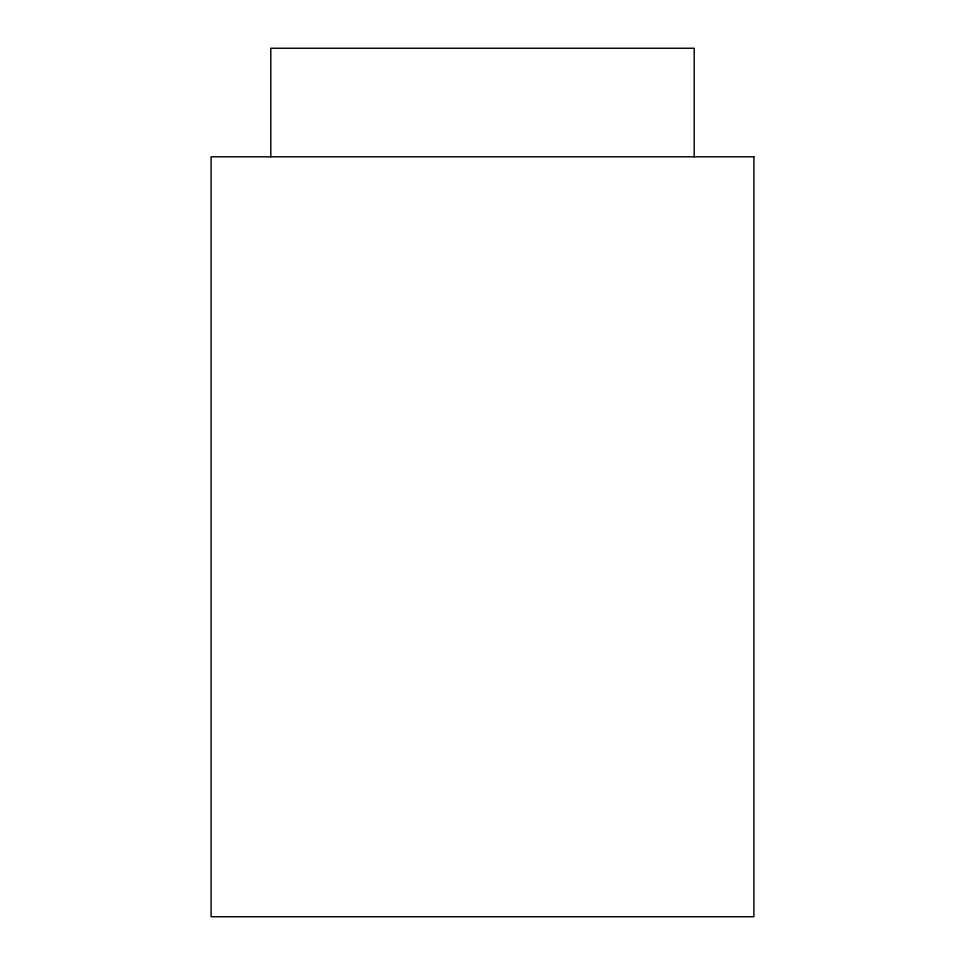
<?xml version="1.0" encoding="UTF-8"?>
<svg xmlns="http://www.w3.org/2000/svg" width="965" height="965" viewBox="0 0 965 965"><rect width="100%" height="100%" fill="white"/><g stroke="black" fill="none" stroke-linecap="round" stroke-linejoin="round"><path stroke-width="1.45" d="M694.197 156.812L694.197 48.25L270.803 48.25L270.803 156.812M753.906 156.812L211.094 156.812L211.094 916.75L753.906 916.75L753.906 156.812"/></g></svg>
